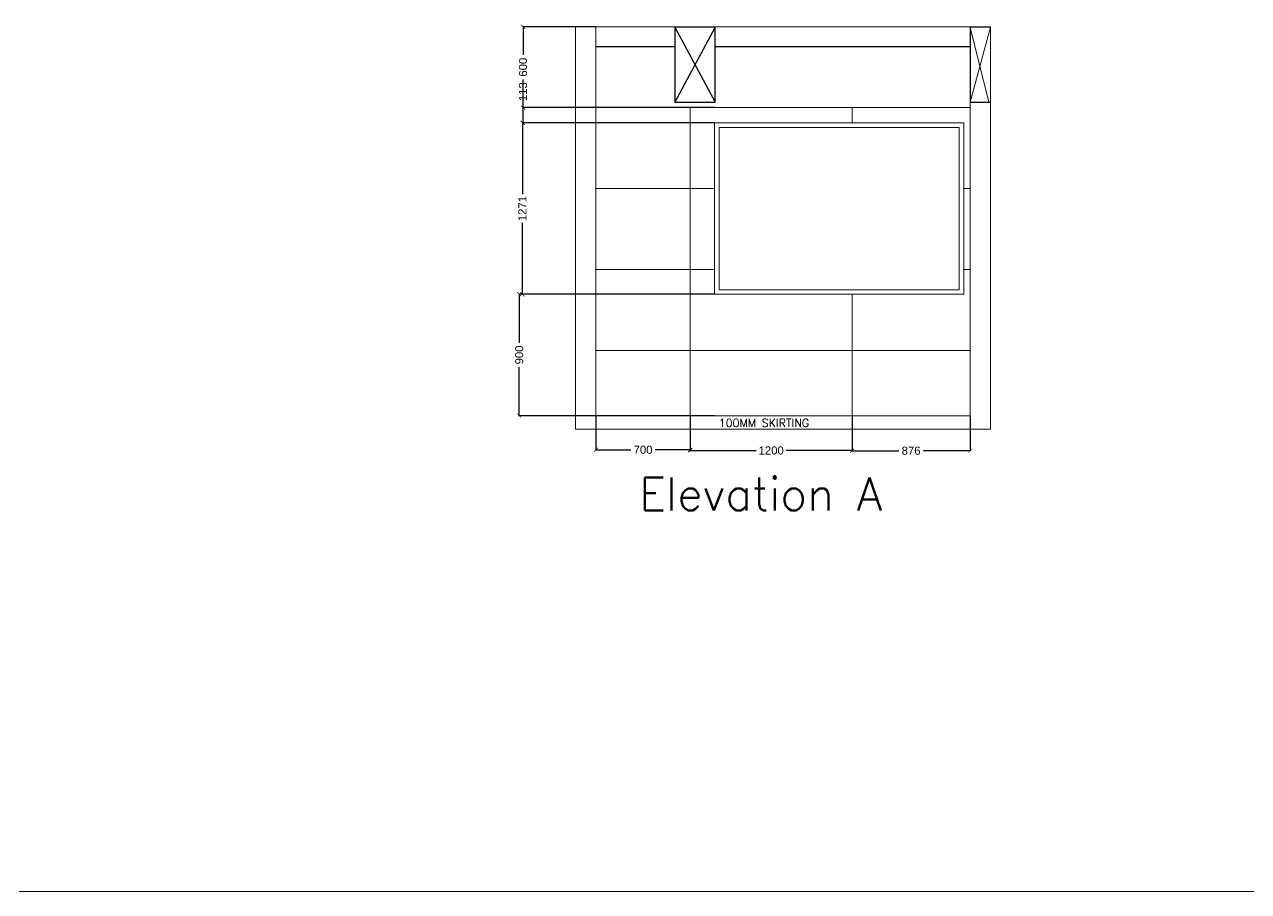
# Model space of a CAD drawing. Header units: millimetres. Extents: x 1464389 to 1998638, y -29162 to 256806.
# Drawn here: x 1528337 to 1537415, y 94471 to 100899 of the extents above; entities that cross this region are included whole.
import ezdxf

# ---------------------------------------------------------------- set-up
doc = ezdxf.new("R2010")
doc.units = ezdxf.units.MM
doc.header["$LTSCALE"] = 15
doc.header["$PDMODE"] = 35
doc.layers.get('0').update_dxf_attribs({"lineweight": 5})
for name, color, linetype, lineweight in [('dimension', 1, 'Continuous', 25), ('Layer1', 7, 'Continuous', 5), ('LS_DR_TEXT', 7, 'Continuous', 13)]:
    doc.layers.add(name, color=color, linetype=linetype, lineweight=lineweight)
doc.layers.add('Layer 1', color=7, linetype='Continuous')
doc.layers.add('S-col-3', color=3, linetype='Continuous')
doc.styles.add('ARIAL', font='arial.ttf')
doc.styles.add('ROMANS', font='romans.shx')
doc.dimstyles.new('SC-25', dxfattribs={"dimtxt": 60, "dimasz": 30, "dimexe": 0, "dimexo": 0, "dimgap": 25, "dimtad": 0, "dimdec": 0, "dimzin": 0, "dimdsep": 46, "dimtxsty": 'ARIAL', "dimblk": 'ARCHTICK', "dimcen": 0.09, "dimdle": 3, "dimclrd": 251, "dimclre": 251, "dimclrt": 1, "dimadec": 0, "dimazin": 0, "dimtfac": 1, "dimtdec": 0, "dimtofl": 0, "dimtmove": 0, "dimatfit": 2, "dimfxl": 100, "dimtolj": 1, "dimtzin": 0, "dimarcsym": 0})

# ---------------------------------------------------------------- blocks, each defined once
blk = doc.blocks.new('_ArchTick')
at = {"color": 0, "linetype": 'ByBlock', "const_width": 0.15}
blk.add_lwpolyline([(-0.5, -0.5), (0.5, 0.5)], dxfattribs=at)
blk = doc.blocks.new('*D2229')
at = {"layer": 'Defpoints', "color": 0, "ltscale": 0.25, "transparency": 16777216}
for p in [(1533455.1, 100169.8), (1532029.4, 98898.8), (1533455.1, 98898.8)]:
    blk.add_point(p, dxfattribs=at)
at = {"layer": 'dimension', "color": 251, "lineweight": -2, "ltscale": 0.25, "transparency": 16777216}
for p, q in [((1532029.4, 100172.8), (1532029.4, 99640.3)), ((1533455.1, 100169.8), (1532029.4, 100169.8)), ((1532029.4, 98895.8), (1532029.4, 99428.3)), ((1533455.1, 98898.8), (1532029.4, 98898.8))]:
    blk.add_line(p, q, dxfattribs=at)
at = {"layer": 'dimension', "color": 251, "lineweight": -2, "ltscale": 0.25, "transparency": 16777216, "xscale": 30, "yscale": 30, "zscale": 30}
for p, rotation in [((1532029.4, 100169.8), 90), ((1532029.4, 98898.8), 270)]:
    blk.add_blockref('_ArchTick', p, dxfattribs=dict(at, rotation=rotation))
at = {"layer": 'dimension', "color": 1, "ltscale": 0.25, "transparency": 16777216, "insert": (1532029.4, 99534.3), "char_height": 60, "attachment_point": 5, "rotation": 90, "style": 'ARIAL'}
blk.add_mtext('\\A1;1271', dxfattribs=at)
blk = doc.blocks.new('*D2230')
at = {"layer": 'Defpoints', "color": 0, "ltscale": 0.25, "transparency": 16777216}
for p in [(1533455.1, 98898.8), (1532006.5, 97998.8), (1533455.1, 97998.8)]:
    blk.add_point(p, dxfattribs=at)
at = {"layer": 'dimension', "color": 251, "lineweight": -2, "ltscale": 0.25, "transparency": 16777216}
for p, q in [((1532006.5, 98901.8), (1532006.5, 98540)), ((1533455.1, 98898.8), (1532006.5, 98898.8)), ((1532006.5, 97995.8), (1532006.5, 98357.6)), ((1533455.1, 97998.8), (1532006.5, 97998.8))]:
    blk.add_line(p, q, dxfattribs=at)
at = {"layer": 'dimension', "color": 251, "lineweight": -2, "ltscale": 0.25, "transparency": 16777216, "xscale": 30, "yscale": 30, "zscale": 30}
for p, rotation in [((1532006.5, 98898.8), 90), ((1532006.5, 97998.8), 270)]:
    blk.add_blockref('_ArchTick', p, dxfattribs=dict(at, rotation=rotation))
at = {"layer": 'dimension', "color": 1, "ltscale": 0.25, "transparency": 16777216, "insert": (1532006.5, 98448.8), "char_height": 60, "attachment_point": 5, "rotation": 90, "style": 'ARIAL'}
blk.add_mtext('\\A1;900', dxfattribs=at)
blk = doc.blocks.new('*D2231')
at = {"layer": 'Defpoints', "color": 0, "ltscale": 0.25, "transparency": 16777216}
for p in [(1532034.7, 100282.7), (1533455.1, 100282.7), (1533455.1, 100169.8)]:
    blk.add_point(p, dxfattribs=at)
at = {"layer": 'dimension', "color": 251, "lineweight": -2, "ltscale": 0.25, "transparency": 16777216}
for p, q in [((1532034.7, 100282.7), (1532034.7, 100312.7)), ((1533455.1, 100282.7), (1532034.7, 100282.7)), ((1532034.7, 100166.8), (1532034.7, 100282.7)), ((1533455.1, 100169.8), (1532034.7, 100169.8))]:
    blk.add_line(p, q, dxfattribs=at)
at = {"layer": 'dimension', "color": 251, "lineweight": -2, "ltscale": 0.25, "transparency": 16777216, "xscale": 30, "yscale": 30, "zscale": 30}
for p, rotation in [((1532034.7, 100282.7), 90), ((1532034.7, 100169.8), 270)]:
    blk.add_blockref('_ArchTick', p, dxfattribs=dict(at, rotation=rotation))
at = {"layer": 'dimension', "color": 1, "ltscale": 0.25, "transparency": 16777216, "insert": (1532034.7, 100401.1), "char_height": 60, "attachment_point": 5, "rotation": 90, "style": 'ARIAL'}
blk.add_mtext('\\A1;113', dxfattribs=at)
blk = doc.blocks.new('*D2232')
at = {"layer": 'Defpoints', "color": 0, "ltscale": 0.25, "transparency": 16777216}
for p in [(1532034.4, 100882.7), (1532574.6, 100882.7), (1532574.6, 100282.7)]:
    blk.add_point(p, dxfattribs=at)
at = {"layer": 'dimension', "color": 251, "lineweight": -2, "ltscale": 0.25, "transparency": 16777216}
for p, q in [((1532034.4, 100885.7), (1532034.4, 100674)), ((1532574.6, 100882.7), (1532034.4, 100882.7)), ((1532034.4, 100279.7), (1532034.4, 100491.3)), ((1532574.6, 100282.7), (1532034.4, 100282.7))]:
    blk.add_line(p, q, dxfattribs=at)
at = {"layer": 'dimension', "color": 251, "lineweight": -2, "ltscale": 0.25, "transparency": 16777216, "xscale": 30, "yscale": 30, "zscale": 30}
for p, rotation in [((1532034.4, 100882.7), 90), ((1532034.4, 100282.7), 270)]:
    blk.add_blockref('_ArchTick', p, dxfattribs=dict(at, rotation=rotation))
at = {"layer": 'dimension', "color": 1, "ltscale": 0.25, "transparency": 16777216, "insert": (1532034.4, 100582.7), "char_height": 60, "attachment_point": 5, "rotation": 90, "style": 'ARIAL'}
blk.add_mtext('\\A1;600', dxfattribs=at)
blk = doc.blocks.new('*D2233')
at = {"layer": 'Defpoints', "color": 0, "ltscale": 0.25, "transparency": 16777216}
for p in [(1532574.6, 97998.8), (1533274.6, 97998.8), (1533274.6, 97745.9)]:
    blk.add_point(p, dxfattribs=at)
at = {"layer": 'dimension', "color": 251, "lineweight": -2, "ltscale": 0.25, "transparency": 16777216}
for p, q in [((1532574.6, 97998.8), (1532574.6, 97745.9)), ((1533274.6, 97998.8), (1533274.6, 97745.9)), ((1532571.6, 97745.9), (1532833.7, 97745.9)), ((1533277.6, 97745.9), (1533015.6, 97745.9))]:
    blk.add_line(p, q, dxfattribs=at)
at = {"layer": 'dimension', "color": 251, "lineweight": -2, "ltscale": 0.25, "transparency": 16777216, "xscale": 30, "yscale": 30, "zscale": 30, "rotation": 180}
blk.add_blockref('_ArchTick', (1532574.6, 97745.9), dxfattribs=at)
at = {"layer": 'dimension', "color": 251, "lineweight": -2, "ltscale": 0.25, "transparency": 16777216, "xscale": 30, "yscale": 30, "zscale": 30}
blk.add_blockref('_ArchTick', (1533274.6, 97745.9), dxfattribs=at)
at = {"layer": 'dimension', "color": 1, "ltscale": 0.25, "transparency": 16777216, "insert": (1532924.6, 97745.9), "char_height": 60, "attachment_point": 5, "style": 'ARIAL'}
blk.add_mtext('\\A1;700', dxfattribs=at)
blk = doc.blocks.new('*D2234')
at = {"layer": 'Defpoints', "color": 0, "ltscale": 0.25, "transparency": 16777216}
for p in [(1533274.6, 97998.8), (1534474.6, 97998.8), (1534474.6, 97740.5)]:
    blk.add_point(p, dxfattribs=at)
at = {"layer": 'dimension', "color": 251, "lineweight": -2, "ltscale": 0.25, "transparency": 16777216}
for p, q in [((1533274.6, 97998.8), (1533274.6, 97740.5)), ((1534474.6, 97998.8), (1534474.6, 97740.5)), ((1533271.6, 97740.5), (1533763, 97740.5)), ((1534477.6, 97740.5), (1533986.3, 97740.5))]:
    blk.add_line(p, q, dxfattribs=at)
at = {"layer": 'dimension', "color": 251, "lineweight": -2, "ltscale": 0.25, "transparency": 16777216, "xscale": 30, "yscale": 30, "zscale": 30, "rotation": 180}
blk.add_blockref('_ArchTick', (1533274.6, 97740.5), dxfattribs=at)
at = {"layer": 'dimension', "color": 251, "lineweight": -2, "ltscale": 0.25, "transparency": 16777216, "xscale": 30, "yscale": 30, "zscale": 30}
blk.add_blockref('_ArchTick', (1534474.6, 97740.5), dxfattribs=at)
at = {"layer": 'dimension', "color": 1, "ltscale": 0.25, "transparency": 16777216, "insert": (1533874.6, 97740.5), "char_height": 60, "attachment_point": 5, "style": 'ARIAL'}
blk.add_mtext('\\A1;1200', dxfattribs=at)
blk = doc.blocks.new('*D2235')
at = {"layer": 'Defpoints', "color": 0, "ltscale": 0.25, "transparency": 16777216}
for p in [(1534474.6, 97998.8), (1535350.2, 97998.8), (1535350.2, 97738.8)]:
    blk.add_point(p, dxfattribs=at)
at = {"layer": 'dimension', "color": 251, "lineweight": -2, "ltscale": 0.25, "transparency": 16777216}
for p, q in [((1534474.6, 97998.8), (1534474.6, 97738.8)), ((1535350.2, 97998.8), (1535350.2, 97738.8)), ((1534471.6, 97738.8), (1534821.1, 97738.8)), ((1535353.2, 97738.8), (1535003.7, 97738.8))]:
    blk.add_line(p, q, dxfattribs=at)
at = {"layer": 'dimension', "color": 251, "lineweight": -2, "ltscale": 0.25, "transparency": 16777216, "xscale": 30, "yscale": 30, "zscale": 30, "rotation": 180}
blk.add_blockref('_ArchTick', (1534474.6, 97738.8), dxfattribs=at)
at = {"layer": 'dimension', "color": 251, "lineweight": -2, "ltscale": 0.25, "transparency": 16777216, "xscale": 30, "yscale": 30, "zscale": 30}
blk.add_blockref('_ArchTick', (1535350.2, 97738.8), dxfattribs=at)
at = {"layer": 'dimension', "color": 1, "ltscale": 0.25, "transparency": 16777216, "insert": (1534912.4, 97738.8), "char_height": 60, "attachment_point": 5, "style": 'ARIAL'}
blk.add_mtext('\\A1;876', dxfattribs=at)

msp = doc.modelspace()

# ---------------------------------------------------------------- linework, layer by layer
at = {"ltscale": 0.25}
msp.add_lwpolyline([(1566247, 94470.9), (1520964.5, 94470.9)], dxfattribs=at)
at = {"layer": 'Layer 1', "ltscale": 0.25}
for points in [[(1533460.1, 100323.1), (1533460.1, 100880.3), (1533160.1, 100880.3), (1533160.1, 100352.1)], [(1533160.1, 100880.3), (1533460.1, 100323.1)], [(1533460.1, 100880.3), (1533160.1, 100323.1)], [(1535500.3, 100880.3), (1535350.3, 100880.3), (1535350.3, 100352.1)], [(1533160.1, 100423.1), (1533160.1, 100323.1), (1533460.1, 100323.1)], [(1535350.3, 100423.1), (1535350.3, 100323.1), (1535500.3, 100323.1)]]:
    msp.add_lwpolyline(points, dxfattribs=at)
at = {"layer": 'Layer1', "ltscale": 0.25}
for p, q in [((1532424.6, 97898.8), (1532424.6, 100882.7)), ((1532574.6, 97898.8), (1532574.6, 100882.7)), ((1535350.2, 97898.8), (1535350.2, 100882.7)), ((1535500.2, 97898.8), (1535500.2, 100882.7))]:
    msp.add_line(p, q, dxfattribs=at)
at = {"layer": 'Layer1', "color": 252, "ltscale": 0.25, "true_color": 0x939598}
for p, q in [((1533274.6, 100282.7), (1533274.6, 97998.8)), ((1534474.6, 100282.7), (1534474.6, 100169.8)), ((1534474.6, 98898.8), (1534474.6, 97998.8))]:
    msp.add_line(p, q, dxfattribs=at)
at = {"layer": 'Layer1', "ltscale": 0.25}
for points in [[(1535500.2, 100882.7), (1532424.6, 100882.7)], [(1535500.3, 100880.3), (1535350.3, 100323.1)], [(1535490.1, 100323.1), (1535350.3, 100880.3)], [(1535350.2, 100282.7), (1532574.6, 100282.7)], [(1532574.6, 97898.8), (1532574.6, 97998.8), (1535350.2, 97998.8), (1535350.2, 97898.8)], [(1535500.2, 97898.8), (1532424.6, 97898.8)]]:
    msp.add_lwpolyline(points, dxfattribs=at)
at = {"layer": 'Layer1', "color": 18, "ltscale": 0.25, "true_color": 0x000000}
for points in [[(1535302.9, 98898.8), (1533455.1, 98898.8), (1533455.1, 100169.8), (1535302.9, 100169.8)], [(1535269.4, 98932.3), (1533488.6, 98932.3), (1533488.6, 100136.3), (1535269.4, 100136.3)]]:
    msp.add_lwpolyline(points, close=True, dxfattribs=at)
at = {"layer": 'Layer1', "color": 252, "ltscale": 0.25, "true_color": 0x939598}
for points in [[(1533455.1, 99682.7), (1532574.6, 99682.7)], [(1535350.2, 99682.7), (1535302.9, 99682.7)], [(1533455.1, 99082.7), (1532574.6, 99082.7)], [(1535350.2, 99082.7), (1535302.9, 99082.7)], [(1535350.2, 98482.7), (1532574.6, 98482.7)]]:
    msp.add_lwpolyline(points, dxfattribs=at)
at = {"layer": 'Layer1', "color": 18, "ltscale": 0.25, "true_color": 0x000000}
msp.add_lwpolyline([(1534609.6, 98898.8), (1533455.1, 98898.8)], dxfattribs=at)
at = {"layer": 'S-col-3', "ltscale": 0.25}
for points in [[(1532574.6, 100735.8), (1533160.1, 100735.8)], [(1533460.1, 100735.8), (1535350.3, 100735.8)]]:
    msp.add_lwpolyline(points, dxfattribs=at)

# ---------------------------------------------------------------- texts
at = {"layer": 'Layer 1', "ltscale": 0.25, "style": 'ROMANS'}
msp.add_text('Elevation A', height=244.532, dxfattribs=at).set_placement((1532894.7, 97295.5))
at = {"layer": 'LS_DR_TEXT', "ltscale": 0.25, "insert": (1533438.2, 97975.1), "char_height": 60, "attachment_point": 1, "style": 'ROMANS'}
msp.add_mtext_dynamic_manual_height_columns('\\pxqc;100MM SKIRTING', width=765.98, gutter_width=375, heights=[0], dxfattribs=at)

# ---------------------------------------------------------------- dimensions: what is measured, and where the dimension line sits
at = {"layer": 'dimension', "color": 18, "ltscale": 0.25, "true_color": 0x000000}
for base, p1, p2, picture, middle in [((1532034.4, 100882.7), (1532574.6, 100282.7), (1532574.6, 100882.7), '*D2232', (1532034.4, 100582.7)), ((1532034.7, 100282.7), (1533455.1, 100169.8), (1533455.1, 100282.7), '*D2231', (1532034.7, 100401.1)), ((1532029.4, 98898.8), (1533455.1, 100169.8), (1533455.1, 98898.8), '*D2229', (1532029.4, 99534.3)), ((1532006.5, 97998.8), (1533455.1, 98898.8), (1533455.1, 97998.8), '*D2230', (1532006.5, 98448.8))]:
    dim = msp.add_linear_dim(base=base, p1=p1, p2=p2, angle=90, dimstyle='SC-25', dxfattribs=at)
    dim.commit()
    dim.dimension.update_dxf_attribs({"geometry": picture, "text_midpoint": middle})
for base, p1, p2, picture, middle in [((1533274.6, 97745.9), (1532574.6, 97998.8), (1533274.6, 97998.8), '*D2233', (1532924.6, 97745.9)), ((1534474.6, 97740.5), (1533274.6, 97998.8), (1534474.6, 97998.8), '*D2234', (1533874.6, 97740.5)), ((1535350.2, 97738.8), (1534474.6, 97998.8), (1535350.2, 97998.8), '*D2235', (1534912.4, 97738.8))]:
    dim = msp.add_linear_dim(base=base, p1=p1, p2=p2, dimstyle='SC-25', dxfattribs=at)
    dim.commit()
    dim.dimension.update_dxf_attribs({"geometry": picture, "text_midpoint": middle})

doc.saveas('drawing.dxf')
